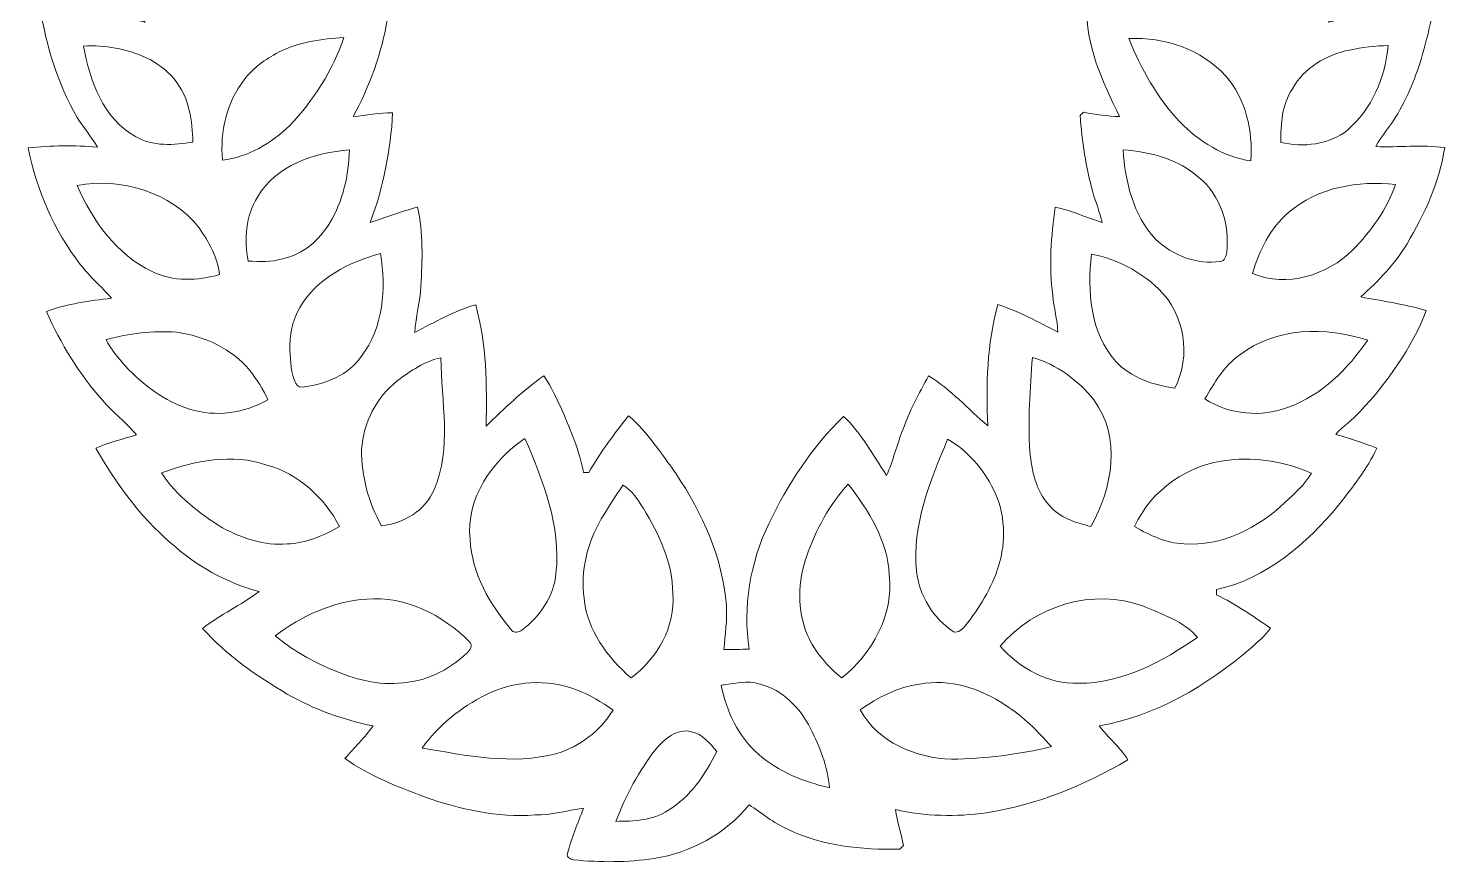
# Model space of a CAD drawing. Header units: centimetres. Extents: x -16.1 to 16.1, y -16.1 to 16.2.
# Drawn here: x -16.13 to 16.13, y -16.12 to 2.89 of the extents above; entities that cross this region are included whole.
import ezdxf

# ---------------------------------------------------------------- set-up
doc = ezdxf.new("R2010")
doc.units = ezdxf.units.CM
doc.header["$MEASUREMENT"] = 0
doc.layers.add('Layer 1', color=7, linetype='Continuous')

msp = doc.modelspace()

# ---------------------------------------------------------------- linework, layer by layer
at = {"layer": 'Layer 1', "color": 8, "lineweight": 9}
for points, knots in [([(-2.08614, 15.41083), (-1.51076, 15.86803), (-0.77522, 16.10439), (-0.0425, 16.08992), (-0.0425, 16.08992), (1.13683, 16.15483), (2.31758, 15.50749), (2.91272, 14.49008), (2.91272, 14.49008), (2.99033, 14.37048), (3.04677, 14.23537), (3.14767, 14.13201), (3.14767, 14.13201), (3.26691, 14.32498), (3.34699, 14.53876), (3.4627, 14.7342), (3.4627, 14.7342), (3.88286, 14.54652), (4.20953, 14.20397), (4.52738, 13.87977), (4.52738, 13.87977), (4.89145, 13.51817), (5.15674, 13.07614), (5.47424, 12.67574), (5.47424, 12.67574), (5.67567, 13.05004), (5.8884, 13.41798), (6.11347, 13.77888), (6.11347, 13.77888), (6.77846, 13.30862), (7.2854, 12.63199), (7.63394, 11.90174), (7.63394, 11.90174), (7.67028, 11.83472), (7.7172, 11.77474), (7.76482, 11.71548), (7.76482, 11.71548), (7.895, 12.00934), (8.02553, 12.30462), (8.1931, 12.57978), (8.1931, 12.57978), (8.85138, 12.1434), (9.39289, 11.53415), (9.79365, 10.85576), (9.79365, 10.85576), (10.02048, 10.48287), (10.14396, 10.05813), (10.20111, 9.62774), (10.20111, 9.62774), (10.23815, 9.63091), (10.27554, 9.63409), (10.31294, 9.63726), (10.31294, 9.63726), (10.57858, 10.08882), (10.88655, 10.5305), (11.30177, 10.85717), (11.30177, 10.85717), (12.03132, 9.95688), (12.67866, 8.88197), (12.69207, 7.68817), (12.69207, 7.68817), (12.71782, 7.36926), (12.60176, 7.06551), (12.55378, 6.75472), (12.55378, 6.75472), (13.00357, 7.11667), (13.48335, 7.44334), (13.99946, 7.7044), (13.99946, 7.7044), (14.30321, 7.00131), (14.41116, 6.22626), (14.42245, 5.46531), (14.42245, 5.46531), (14.44114, 4.87124), (14.30144, 4.27328), (14.01993, 3.75011), (14.01993, 3.75011), (13.87564, 3.48306), (13.6608, 3.26751), (13.48159, 3.0255), (13.48159, 3.0255), (13.77298, 3.07983), (14.04321, 3.21353), (14.33778, 3.25446), (14.33778, 3.25446), (14.83661, 3.34159), (15.34355, 3.40262), (15.85049, 3.39521), (15.85049, 3.39521), (15.83955, 3.05443), (15.73936, 2.72388), (15.6554, 2.3958), (15.6554, 2.3958), (15.51817, 1.88956), (15.32309, 1.39849), (15.06309, 0.94235), (15.06309, 0.94235), (14.91175, 0.68235), (14.69902, 0.46151), (14.56144, 0.1934), (14.56144, 0.1934), (15.08355, 0.17894), (15.60848, 0.23574), (16.13024, 0.174), (16.13024, 0.174), (16.0163, -0.61022), (15.67551, -1.34294), (15.27229, -2.01746), (15.27229, -2.01746), (14.9943, -2.48101), (14.61859, -2.87047), (14.21995, -3.23066), (14.21995, -3.23066), (14.71984, -3.31815), (15.22219, -3.40034), (15.71185, -3.53863), (15.71185, -3.53863), (15.376, -4.40188), (14.83131, -5.17552), (14.19737, -5.8465), (14.19737, -5.8465), (14.03227, -6.03595), (13.81179, -6.16718), (13.65233, -6.36121), (13.65233, -6.36121), (13.96595, -6.45752), (14.27957, -6.55382), (14.58508, -6.67447), (14.58508, -6.67447), (14.36635, -7.15108), (14.03016, -7.55924), (13.71442, -7.97411), (13.71442, -7.97411), (12.99158, -8.84547), (12.0673, -9.65262), (10.93241, -9.89534), (10.93241, -9.89534), (10.93171, -9.93555), (10.931, -9.97577), (10.931, -10.01669), (10.931, -10.01669), (11.36668, -10.22448), (11.76426, -10.50211), (12.16185, -10.77446), (12.16185, -10.77446), (12.04049, -10.95155), (11.8701, -11.08561), (11.71382, -11.22954), (11.71382, -11.22954), (10.72392, -12.07621), (9.56117, -12.77788), (8.25942, -12.99731), (8.25942, -12.99731), (8.46615, -13.26683), (8.73531, -13.4852), (8.91417, -13.77695), (8.91417, -13.77695), (7.9204, -14.35797), (6.8342, -14.80247), (5.6919, -14.97886), (5.6919, -14.97886), (5.00222, -15.0787), (4.29808, -15.0593), (3.61827, -14.9076), (3.61827, -14.9076), (3.66978, -15.18277), (3.74563, -15.45264), (3.80242, -15.7271), (3.80242, -15.7271), (3.77561, -15.75321), (3.74915, -15.77967), (3.7227, -15.80648), (3.7227, -15.80648), (2.85169, -15.82659), (1.94752, -15.74227), (1.15694, -15.34857), (1.15694, -15.34857), (0.83944, -15.2117), (0.57274, -14.98909), (0.28876, -14.79754), (0.28876, -14.79754), (-0.2457, -15.4597), (-1.03875, -15.89079), (-1.87624, -16.01991), (-1.87624, -16.01991), (-2.48267, -16.10987), (-3.10214, -16.11657), (-3.71139, -16.04954), (-3.71139, -16.04954), (-3.77665, -16.03755), (-3.88178, -15.99839), (-3.84827, -15.91372), (-3.84827, -15.91372), (-3.76748, -15.5546), (-3.60979, -15.21981), (-3.48667, -14.87479), (-3.48667, -14.87479), (-3.85568, -14.92312), (-4.21586, -15.03848), (-4.59229, -15.03037), (-4.59229, -15.03037), (-5.45164, -15.0974), (-6.30219, -14.89596), (-7.1097, -14.61974), (-7.1097, -14.61974), (-7.73482, -14.38055), (-8.37229, -14.13502), (-8.92086, -13.74414), (-8.92086, -13.74414), (-8.69967, -13.50143), (-8.47319, -13.2626), (-8.27351, -13.0019), (-8.27351, -13.0019), (-8.95896, -12.86184), (-9.62465, -12.62584), (-10.23214, -12.27588), (-10.23214, -12.27588), (-10.93805, -11.8663), (-11.61362, -11.3837), (-12.16537, -10.77869), (-12.16537, -10.77869), (-11.75615, -10.4686), (-11.2873, -10.24741), (-10.87596, -9.94296), (-10.87596, -9.94296), (-11.62456, -9.73517), (-12.3153, -9.35065), (-12.89033, -8.82924), (-12.89033, -8.82924), (-13.58777, -8.22529), (-14.14339, -7.47316), (-14.59424, -6.672), (-14.59424, -6.672), (-14.29156, -6.54959), (-13.97618, -6.46457), (-13.66326, -6.37426), (-13.66326, -6.37426), (-13.90033, -6.08886), (-14.20054, -5.86485), (-14.4429, -5.58439), (-14.4429, -5.58439), (-14.96925, -4.98114), (-15.39611, -4.29358), (-15.71855, -3.56156), (-15.71855, -3.56156), (-15.24441, -3.382), (-14.73571, -3.32238), (-14.23653, -3.25747), (-14.23653, -3.25747), (-14.46477, -2.99324), (-14.735, -2.76746), (-14.94667, -2.48841), (-14.94667, -2.48841), (-15.54004, -1.71301), (-15.94785, -0.79649), (-16.13024, 0.16306), (-16.13024, 0.16306), (-15.60671, 0.22409), (-15.07684, 0.22374), (-14.55156, 0.18353), (-14.55156, 0.18353), (-14.69655, 0.41565), (-14.87717, 0.62415), (-15.01581, 0.86051), (-15.01581, 0.86051), (-15.46913, 1.62815), (-15.7256, 2.49845), (-15.86036, 3.37546), (-15.86036, 3.37546), (-15.41586, 3.42026), (-14.96536, 3.36311), (-14.52616, 3.29361), (-14.52616, 3.29361), (-14.16385, 3.24246), (-13.82378, 3.10311), (-13.46818, 3.02586), (-13.46818, 3.02586), (-13.81072, 3.3938), (-14.11658, 3.81326), (-14.25381, 4.30326), (-14.25381, 4.30326), (-14.44713, 4.97531), (-14.47183, 5.68933), (-14.36035, 6.37795), (-14.36035, 6.37795), (-14.28803, 6.82915), (-14.20407, 7.28812), (-13.9917, 7.69769), (-13.9917, 7.69769), (-13.47876, 7.43593), (-13.00815, 7.10503), (-12.5439, 6.76671), (-12.5439, 6.76671), (-12.64056, 7.19604), (-12.74604, 7.63525), (-12.67443, 8.07763), (-12.67443, 8.07763), (-12.54037, 9.05977), (-12.01826, 9.93677), (-11.42418, 10.71006), (-11.42418, 10.71006), (-11.37197, 10.77497), (-11.26649, 10.88081), (-11.18782, 10.79543), (-11.18782, 10.79543), (-10.83504, 10.43243), (-10.53201, 10.02179), (-10.26601, 9.5914), (-10.26601, 9.5914), (-10.24836, 9.59634), (-10.21344, 9.60622), (-10.19581, 9.61116), (-10.19581, 9.61116), (-10.12348, 10.40773), (-9.70156, 11.12246), (-9.17698, 11.70666), (-9.17698, 11.70666), (-8.87747, 12.03509), (-8.56598, 12.36706), (-8.17121, 12.5819), (-8.17121, 12.5819), (-8.02375, 12.28663), (-7.89216, 11.98253), (-7.72283, 11.6989), (-7.72283, 11.6989), (-7.38628, 12.51946), (-6.8176, 13.23454), (-6.12792, 13.78699), (-6.12792, 13.78699), (-5.88168, 13.4268), (-5.69012, 13.03169), (-5.43965, 12.67503), (-5.43965, 12.67503), (-5.13555, 13.16398), (-4.78631, 13.62718), (-4.37497, 14.03146), (-4.37497, 14.03146), (-4.1065, 14.31439), (-3.8017, 14.57333), (-3.44328, 14.73455), (-3.44328, 14.73455), (-3.3512, 14.53382), (-3.2683, 14.32815), (-3.16317, 14.13377), (-3.16317, 14.13377), (-2.84144, 14.58674), (-2.5631, 15.0965), (-2.08614, 15.41083), (-2.08614, 15.41083), (-2.08614, 15.41083), (-2.08614, 15.41083), (-2.08614, 15.41083)], [0, 0, 0, 0, 0.01123596, 0.01123596, 0.01123596, 0.01123596, 0.02247191, 0.02247191, 0.02247191, 0.02247191, 0.03370787, 0.03370787, 0.03370787, 0.03370787, 0.04494382, 0.04494382, 0.04494382, 0.04494382, 0.05617978, 0.05617978, 0.05617978, 0.05617978, 0.06741573, 0.06741573, 0.06741573, 0.06741573, 0.07865169, 0.07865169, 0.07865169, 0.07865169, 0.08988764, 0.08988764, 0.08988764, 0.08988764, 0.1011236, 0.1011236, 0.1011236, 0.1011236, 0.11235955, 0.11235955, 0.11235955, 0.11235955, 0.12359551, 0.12359551, 0.12359551, 0.12359551, 0.13483146, 0.13483146, 0.13483146, 0.13483146, 0.14606742, 0.14606742, 0.14606742, 0.14606742, 0.15730337, 0.15730337, 0.15730337, 0.15730337, 0.16853933, 0.16853933, 0.16853933, 0.16853933, 0.17977528, 0.17977528, 0.17977528, 0.17977528, 0.19101124, 0.19101124, 0.19101124, 0.19101124, 0.20224719, 0.20224719, 0.20224719, 0.20224719, 0.21348315, 0.21348315, 0.21348315, 0.21348315, 0.2247191, 0.2247191, 0.2247191, 0.2247191, 0.23595506, 0.23595506, 0.23595506, 0.23595506, 0.24719101, 0.24719101, 0.24719101, 0.24719101, 0.25842697, 0.25842697, 0.25842697, 0.25842697, 0.26966292, 0.26966292, 0.26966292, 0.26966292, 0.28089888, 0.28089888, 0.28089888, 0.28089888, 0.29213483, 0.29213483, 0.29213483, 0.29213483, 0.30337079, 0.30337079, 0.30337079, 0.30337079, 0.31460674, 0.31460674, 0.31460674, 0.31460674, 0.3258427, 0.3258427, 0.3258427, 0.3258427, 0.33707865, 0.33707865, 0.33707865, 0.33707865, 0.34831461, 0.34831461, 0.34831461, 0.34831461, 0.35955056, 0.35955056, 0.35955056, 0.35955056, 0.37078652, 0.37078652, 0.37078652, 0.37078652, 0.38202247, 0.38202247, 0.38202247, 0.38202247, 0.39325843, 0.39325843, 0.39325843, 0.39325843, 0.40449438, 0.40449438, 0.40449438, 0.40449438, 0.41573034, 0.41573034, 0.41573034, 0.41573034, 0.42696629, 0.42696629, 0.42696629, 0.42696629, 0.43820225, 0.43820225, 0.43820225, 0.43820225, 0.4494382, 0.4494382, 0.4494382, 0.4494382, 0.46067416, 0.46067416, 0.46067416, 0.46067416, 0.47191011, 0.47191011, 0.47191011, 0.47191011, 0.48314607, 0.48314607, 0.48314607, 0.48314607, 0.49438202, 0.49438202, 0.49438202, 0.49438202, 0.50561798, 0.50561798, 0.50561798, 0.50561798, 0.51685393, 0.51685393, 0.51685393, 0.51685393, 0.52808989, 0.52808989, 0.52808989, 0.52808989, 0.53932584, 0.53932584, 0.53932584, 0.53932584, 0.5505618, 0.5505618, 0.5505618, 0.5505618, 0.56179775, 0.56179775, 0.56179775, 0.56179775, 0.57303371, 0.57303371, 0.57303371, 0.57303371, 0.58426966, 0.58426966, 0.58426966, 0.58426966, 0.59550562, 0.59550562, 0.59550562, 0.59550562, 0.60674157, 0.60674157, 0.60674157, 0.60674157, 0.61797753, 0.61797753, 0.61797753, 0.61797753, 0.62921348, 0.62921348, 0.62921348, 0.62921348, 0.64044944, 0.64044944, 0.64044944, 0.64044944, 0.65168539, 0.65168539, 0.65168539, 0.65168539, 0.66292135, 0.66292135, 0.66292135, 0.66292135, 0.6741573, 0.6741573, 0.6741573, 0.6741573, 0.68539326, 0.68539326, 0.68539326, 0.68539326, 0.69662921, 0.69662921, 0.69662921, 0.69662921, 0.70786517, 0.70786517, 0.70786517, 0.70786517, 0.71910112, 0.71910112, 0.71910112, 0.71910112, 0.73033708, 0.73033708, 0.73033708, 0.73033708, 0.74157303, 0.74157303, 0.74157303, 0.74157303, 0.75280899, 0.75280899, 0.75280899, 0.75280899, 0.76404494, 0.76404494, 0.76404494, 0.76404494, 0.7752809, 0.7752809, 0.7752809, 0.7752809, 0.78651685, 0.78651685, 0.78651685, 0.78651685, 0.79775281, 0.79775281, 0.79775281, 0.79775281, 0.80898876, 0.80898876, 0.80898876, 0.80898876, 0.82022472, 0.82022472, 0.82022472, 0.82022472, 0.83146067, 0.83146067, 0.83146067, 0.83146067, 0.84269663, 0.84269663, 0.84269663, 0.84269663, 0.85393258, 0.85393258, 0.85393258, 0.85393258, 0.86516854, 0.86516854, 0.86516854, 0.86516854, 0.87640449, 0.87640449, 0.87640449, 0.87640449, 0.88764045, 0.88764045, 0.88764045, 0.88764045, 0.8988764, 0.8988764, 0.8988764, 0.8988764, 0.91011236, 0.91011236, 0.91011236, 0.91011236, 0.92134831, 0.92134831, 0.92134831, 0.92134831, 0.93258427, 0.93258427, 0.93258427, 0.93258427, 0.94382022, 0.94382022, 0.94382022, 0.94382022, 0.95505618, 0.95505618, 0.95505618, 0.95505618, 0.96629213, 0.96629213, 0.96629213, 0.96629213, 0.97752809, 0.97752809, 0.97752809, 0.97752809, 1, 1, 1, 1]), ([(-1.32661, 9.18465), (-1.91575, 9.03331), (-2.52782, 9.06083), (-3.12966, 9.08693), (-3.12966, 9.08693), (-2.97514, 8.85868), (-2.78817, 8.6516), (-2.65905, 8.40678), (-2.65905, 8.40678), (-3.13707, 8.20358), (-3.63237, 8.03424), (-4.14531, 7.94428), (-4.14531, 7.94428), (-4.64979, 7.85715), (-5.16307, 7.91077), (-5.67037, 7.94005), (-5.67037, 7.94005), (-5.37721, 7.55834), (-5.0403, 7.19957), (-4.85017, 6.75048), (-4.85017, 6.75048), (-5.45447, 6.52224), (-6.087, 6.38077), (-6.72799, 6.30634), (-6.72799, 6.30634), (-6.56748, 6.14335), (-6.40203, 5.98425), (-6.26127, 5.80328), (-6.26127, 5.80328), (-6.88745, 5.37148), (-7.57078, 5.02716), (-8.29327, 4.78869), (-8.29327, 4.78869), (-7.97083, 4.60489), (-7.60324, 4.51352), (-7.29173, 4.30679), (-7.29173, 4.30679), (-7.49035, 4.02245), (-7.74294, 3.7801), (-7.94261, 3.49752), (-7.94261, 3.49752), (-7.96589, 3.36981), (-7.9232, 3.23717), (-7.95143, 3.1077), (-7.95143, 3.1077), (-8.07913, 2.327), (-8.3543, 1.57347), (-8.73036, 0.87885), (-8.73036, 0.87885), (-8.4305, 0.90143), (-8.13417, 0.96669), (-7.83289, 0.9674), (-7.83289, 0.9674), (-7.87382, 0.11332), (-8.04456, -0.73052), (-8.34195, -1.53203), (-8.34195, -1.53203), (-7.98353, -1.41773), (-7.63216, -1.28191), (-7.26845, -1.18419), (-7.26845, -1.18419), (-7.12628, -1.77298), (-7.15874, -2.38611), (-7.18907, -2.98548), (-7.18907, -2.98548), (-7.21095, -3.33896), (-7.30302, -3.68362), (-7.32913, -4.03676), (-7.32913, -4.03676), (-6.87651, -3.80569), (-6.42919, -3.55169), (-5.93918, -3.40705), (-5.93918, -3.40705), (-5.69612, -4.30769), (-5.67777, -5.24431), (-5.70494, -6.17106), (-5.70494, -6.17106), (-5.28372, -5.76925), (-4.86568, -5.36073), (-4.38731, -5.02559), (-4.38731, -5.02559), (-4.2148, -5.27677), (-4.09063, -5.55582), (-3.96539, -5.83239), (-3.96539, -5.83239), (-3.76854, -6.28501), (-3.57734, -6.74574), (-3.48244, -7.23222), (-3.48244, -7.23222), (-3.44328, -7.23186), (-3.40447, -7.23186), (-3.36496, -7.23222), (-3.36496, -7.23222), (-3.10673, -6.77078), (-2.78253, -6.35239), (-2.45974, -5.9354), (-2.45974, -5.9354), (-2.02864, -6.31358), (-1.70761, -6.79936), (-1.37459, -7.2615), (-1.37459, -7.2615), (-0.77804, -8.15473), (-0.31414, -9.16967), (-0.23053, -10.25235), (-0.23053, -10.25235), (-0.20725, -10.5896), (-0.26087, -10.92721), (-0.28592, -11.26341), (-0.28592, -11.26341), (-0.09436, -11.26729), (0.09579, -11.25565), (0.2877, -11.25212), (0.2877, -11.25212), (0.14094, -10.28233), (0.31239, -9.28185), (0.73431, -8.39991), (0.73431, -8.39991), (1.16541, -7.50209), (1.71856, -6.64484), (2.43894, -5.95234), (2.43894, -5.95234), (2.8471, -6.3344), (3.11168, -6.83675), (3.42036, -7.29642), (3.42036, -7.29642), (3.56536, -6.95881), (3.65426, -6.60145), (3.7862, -6.25926), (3.7862, -6.25926), (3.94071, -5.83063), (4.15344, -5.42635), (4.37533, -5.02947), (4.37533, -5.02947), (4.88439, -5.3311), (5.27245, -5.78935), (5.7233, -6.16471), (5.7233, -6.16471), (5.68202, -5.24079), (5.70636, -4.3024), (5.95084, -3.40528), (5.95084, -3.40528), (6.43168, -3.55733), (6.87441, -3.80004), (7.31997, -4.03217), (7.31997, -4.03217), (7.30939, -3.74959), (7.22613, -3.47584), (7.20461, -3.19432), (7.20461, -3.19432), (7.11007, -2.52651), (7.16757, -1.84847), (7.26106, -1.18384), (7.26106, -1.18384), (7.63006, -1.25898), (7.97049, -1.42796), (8.33138, -1.53168), (8.33138, -1.53168), (8.27494, -1.29885), (8.18392, -1.07554), (8.11654, -0.84623), (8.11654, -0.84623), (7.95497, -0.27473), (7.8756, 0.31617), (7.82409, 0.90672), (7.82409, 0.90672), (7.85055, 0.93), (7.87736, 0.95293), (7.90417, 0.97622), (7.90417, 0.97622), (8.17651, 0.92965), (8.45062, 0.88908), (8.7272, 0.87673), (8.7272, 0.87673), (8.33668, 1.66343), (7.9518, 2.50163), (7.97367, 3.3991), (7.97367, 3.3991), (7.98143, 3.51022), (7.88512, 3.58571), (7.82303, 3.66368), (7.82303, 3.66368), (7.6343, 3.87217), (7.45403, 4.08948), (7.3041, 4.32761), (7.3041, 4.32761), (7.60219, 4.49482), (7.92393, 4.613), (8.24319, 4.73224), (8.24319, 4.73224), (8.2446, 4.75588), (8.24742, 4.8035), (8.24883, 4.82749), (8.24883, 4.82749), (7.52881, 5.01094), (6.88006, 5.39194), (6.2694, 5.80363), (6.2694, 5.80363), (6.39675, 5.99836), (6.59783, 6.12854), (6.73224, 6.31727), (6.73224, 6.31727), (6.08772, 6.39347), (5.43931, 6.50319), (4.84347, 6.77165), (4.84347, 6.77165), (5.07348, 7.19534), (5.38569, 7.56293), (5.66086, 7.95487), (5.66086, 7.95487), (4.64239, 7.80035), (3.56677, 7.95346), (2.6559, 8.44346), (2.6559, 8.44346), (2.80794, 8.65866), (2.97445, 8.86327), (3.11909, 9.08376), (3.11909, 9.08376), (2.3264, 9.02519), (1.52207, 9.0834), (0.76783, 9.34693), (0.76783, 9.34693), (0.43798, 9.49051), (0.0725, 9.41995), (-0.27463, 9.43865), (-0.27463, 9.43865), (-0.64293, 9.44183), (-0.97242, 9.25521), (-1.32661, 9.18465), (-1.32661, 9.18465), (-1.32661, 9.18465), (-1.32661, 9.18465), (-1.32661, 9.18465)], [0, 0, 0, 0, 0.01694915, 0.01694915, 0.01694915, 0.01694915, 0.03389831, 0.03389831, 0.03389831, 0.03389831, 0.05084746, 0.05084746, 0.05084746, 0.05084746, 0.06779661, 0.06779661, 0.06779661, 0.06779661, 0.08474576, 0.08474576, 0.08474576, 0.08474576, 0.10169492, 0.10169492, 0.10169492, 0.10169492, 0.11864407, 0.11864407, 0.11864407, 0.11864407, 0.13559322, 0.13559322, 0.13559322, 0.13559322, 0.15254237, 0.15254237, 0.15254237, 0.15254237, 0.16949153, 0.16949153, 0.16949153, 0.16949153, 0.18644068, 0.18644068, 0.18644068, 0.18644068, 0.20338983, 0.20338983, 0.20338983, 0.20338983, 0.22033898, 0.22033898, 0.22033898, 0.22033898, 0.23728814, 0.23728814, 0.23728814, 0.23728814, 0.25423729, 0.25423729, 0.25423729, 0.25423729, 0.27118644, 0.27118644, 0.27118644, 0.27118644, 0.28813559, 0.28813559, 0.28813559, 0.28813559, 0.30508475, 0.30508475, 0.30508475, 0.30508475, 0.3220339, 0.3220339, 0.3220339, 0.3220339, 0.33898305, 0.33898305, 0.33898305, 0.33898305, 0.3559322, 0.3559322, 0.3559322, 0.3559322, 0.37288136, 0.37288136, 0.37288136, 0.37288136, 0.38983051, 0.38983051, 0.38983051, 0.38983051, 0.40677966, 0.40677966, 0.40677966, 0.40677966, 0.42372881, 0.42372881, 0.42372881, 0.42372881, 0.44067797, 0.44067797, 0.44067797, 0.44067797, 0.45762712, 0.45762712, 0.45762712, 0.45762712, 0.47457627, 0.47457627, 0.47457627, 0.47457627, 0.49152542, 0.49152542, 0.49152542, 0.49152542, 0.50847458, 0.50847458, 0.50847458, 0.50847458, 0.52542373, 0.52542373, 0.52542373, 0.52542373, 0.54237288, 0.54237288, 0.54237288, 0.54237288, 0.55932203, 0.55932203, 0.55932203, 0.55932203, 0.57627119, 0.57627119, 0.57627119, 0.57627119, 0.59322034, 0.59322034, 0.59322034, 0.59322034, 0.61016949, 0.61016949, 0.61016949, 0.61016949, 0.62711864, 0.62711864, 0.62711864, 0.62711864, 0.6440678, 0.6440678, 0.6440678, 0.6440678, 0.66101695, 0.66101695, 0.66101695, 0.66101695, 0.6779661, 0.6779661, 0.6779661, 0.6779661, 0.69491525, 0.69491525, 0.69491525, 0.69491525, 0.71186441, 0.71186441, 0.71186441, 0.71186441, 0.72881356, 0.72881356, 0.72881356, 0.72881356, 0.74576271, 0.74576271, 0.74576271, 0.74576271, 0.76271186, 0.76271186, 0.76271186, 0.76271186, 0.77966102, 0.77966102, 0.77966102, 0.77966102, 0.79661017, 0.79661017, 0.79661017, 0.79661017, 0.81355932, 0.81355932, 0.81355932, 0.81355932, 0.83050847, 0.83050847, 0.83050847, 0.83050847, 0.84745763, 0.84745763, 0.84745763, 0.84745763, 0.86440678, 0.86440678, 0.86440678, 0.86440678, 0.88135593, 0.88135593, 0.88135593, 0.88135593, 0.89830508, 0.89830508, 0.89830508, 0.89830508, 0.91525424, 0.91525424, 0.91525424, 0.91525424, 0.93220339, 0.93220339, 0.93220339, 0.93220339, 0.94915254, 0.94915254, 0.94915254, 0.94915254, 0.96610169, 0.96610169, 0.96610169, 0.96610169, 1, 1, 1, 1]), ([(-10.43392, 2.34323), (-10.72498, 2.17884), (-11.01813, 1.99328), (-11.21181, 1.71352), (-11.21181, 1.71352), (-11.61997, 1.2027), (-11.76214, 0.52713), (-11.71028, -0.11492), (-11.71028, -0.11492), (-11.12291, -0.04402), (-10.59339, 0.2696), (-10.17428, 0.67494), (-10.17428, 0.67494), (-9.63453, 1.24962), (-9.19145, 1.93154), (-8.94344, 2.6826), (-8.94344, 2.6826), (-9.45144, 2.64203), (-9.97425, 2.57924), (-10.43392, 2.34323), (-10.43392, 2.34323), (-10.43392, 2.34323), (-10.43392, 2.34323), (-10.43392, 2.34323)], [0, 0, 0, 0, 0.14285714, 0.14285714, 0.14285714, 0.14285714, 0.28571429, 0.28571429, 0.28571429, 0.28571429, 0.42857143, 0.42857143, 0.42857143, 0.42857143, 0.57142857, 0.57142857, 0.57142857, 0.57142857, 0.71428571, 0.71428571, 0.71428571, 0.71428571, 1, 1, 1, 1]), ([(8.93605, 2.65509), (9.21862, 1.96646), (9.58092, 1.29619), (10.10162, 0.75714), (10.10162, 0.75714), (10.5373, 0.30982), (11.09116, -0.04225), (11.71876, -0.13186), (11.71876, -0.13186), (11.75827, 0.55147), (11.60693, 1.27643), (11.14549, 1.80207), (11.14549, 1.80207), (10.59445, 2.40991), (9.74391, 2.69425), (8.93605, 2.65509), (8.93605, 2.65509), (8.93605, 2.65509), (8.93605, 2.65509), (8.93605, 2.65509)], [0, 0, 0, 0, 0.16666667, 0.16666667, 0.16666667, 0.16666667, 0.33333333, 0.33333333, 0.33333333, 0.33333333, 0.5, 0.5, 0.5, 0.5, 0.66666667, 0.66666667, 0.66666667, 0.66666667, 1, 1, 1, 1]), ([(-14.87188, 2.48187), (-14.72442, 1.70012), (-14.43161, 0.83334), (-13.68796, 0.42694), (-13.68796, 0.42694), (-13.29743, 0.19023), (-12.81271, 0.22551), (-12.3795, 0.29818), (-12.3795, 0.29818), (-12.3975, 0.53983), (-12.39926, 0.78466), (-12.46452, 1.01996), (-12.46452, 1.01996), (-12.56753, 1.55125), (-12.96088, 1.99751), (-13.44736, 2.22011), (-13.44736, 2.22011), (-13.89151, 2.41908), (-14.3854, 2.51786), (-14.87188, 2.48187), (-14.87188, 2.48187), (-14.87188, 2.48187), (-14.87188, 2.48187), (-14.87188, 2.48187)], [0, 0, 0, 0, 0.14285714, 0.14285714, 0.14285714, 0.14285714, 0.28571429, 0.28571429, 0.28571429, 0.28571429, 0.42857143, 0.42857143, 0.42857143, 0.42857143, 0.57142857, 0.57142857, 0.57142857, 0.57142857, 0.71428571, 0.71428571, 0.71428571, 0.71428571, 1, 1, 1, 1]), ([(13.9656, 2.39474), (13.4382, 2.28961), (12.92667, 1.99116), (12.66138, 1.51103), (12.66138, 1.51103), (12.42114, 1.1519), (12.39962, 0.70881), (12.39468, 0.29112), (12.39468, 0.29112), (12.90832, 0.17047), (13.49605, 0.23609), (13.91833, 0.57158), (13.91833, 0.57158), (14.47042, 1.05277), (14.78157, 1.77738), (14.84401, 2.49845), (14.84401, 2.49845), (14.54909, 2.48646), (14.25382, 2.45894), (13.9656, 2.39474), (13.9656, 2.39474), (13.9656, 2.39474), (13.9656, 2.39474), (13.9656, 2.39474)], [0, 0, 0, 0, 0.14285714, 0.14285714, 0.14285714, 0.14285714, 0.28571429, 0.28571429, 0.28571429, 0.28571429, 0.42857143, 0.42857143, 0.42857143, 0.42857143, 0.57142857, 0.57142857, 0.57142857, 0.57142857, 0.71428571, 0.71428571, 0.71428571, 0.71428571, 1, 1, 1, 1]), ([(-10.90807, -0.95489), (-11.17583, -1.38669), (-11.22204, -1.92115), (-11.12185, -2.41151), (-11.12185, -2.41151), (-10.86185, -2.42421), (-10.59586, -2.43938), (-10.34362, -2.36177), (-10.34362, -2.36177), (-9.88289, -2.27004), (-9.5033, -1.93491), (-9.26094, -1.54438), (-9.26094, -1.54438), (-8.96849, -1.04238), (-8.82738, -0.45853), (-8.81679, 0.12038), (-8.81679, 0.12038), (-9.61089, 0.05899), (-10.48861, -0.2257), (-10.90807, -0.95489), (-10.90807, -0.95489), (-10.90807, -0.95489), (-10.90807, -0.95489), (-10.90807, -0.95489)], [0, 0, 0, 0, 0.14285714, 0.14285714, 0.14285714, 0.14285714, 0.28571429, 0.28571429, 0.28571429, 0.28571429, 0.42857143, 0.42857143, 0.42857143, 0.42857143, 0.57142857, 0.57142857, 0.57142857, 0.57142857, 0.71428571, 0.71428571, 0.71428571, 0.71428571, 1, 1, 1, 1]), ([(8.80869, 0.12285), (8.85208, -0.60634), (9.03235, -1.36834), (9.54635, -1.91515), (9.54635, -1.91515), (9.92982, -2.28627), (10.4865, -2.49829), (11.02131, -2.42244), (11.02131, -2.42244), (11.12644, -2.41433), (11.14831, -2.29791), (11.16666, -2.21466), (11.16666, -2.21466), (11.2358, -1.58989), (11.03013, -0.91256), (10.53131, -0.50721), (10.53131, -0.50721), (10.05894, -0.08706), (9.42323, 0.07275), (8.80869, 0.12285), (8.80869, 0.12285), (8.80869, 0.12285), (8.80869, 0.12285), (8.80869, 0.12285)], [0, 0, 0, 0, 0.14285714, 0.14285714, 0.14285714, 0.14285714, 0.28571429, 0.28571429, 0.28571429, 0.28571429, 0.42857143, 0.42857143, 0.42857143, 0.42857143, 0.57142857, 0.57142857, 0.57142857, 0.57142857, 0.71428571, 0.71428571, 0.71428571, 0.71428571, 1, 1, 1, 1]), ([(-15.01863, -0.68995), (-14.66586, -1.49323), (-14.12575, -2.2711), (-13.30766, -2.65034), (-13.30766, -2.65034), (-12.83459, -2.89129), (-12.27438, -2.85883), (-11.77484, -2.7216), (-11.77484, -2.7216), (-11.81965, -2.3279), (-12.01896, -1.97336), (-12.24263, -1.6548), (-12.24263, -1.6548), (-12.88292, -0.83636), (-14.0171, -0.50898), (-15.01863, -0.68995), (-15.01863, -0.68995), (-15.01863, -0.68995), (-15.01863, -0.68995), (-15.01863, -0.68995)], [0, 0, 0, 0, 0.16666667, 0.16666667, 0.16666667, 0.16666667, 0.33333333, 0.33333333, 0.33333333, 0.33333333, 0.5, 0.5, 0.5, 0.5, 0.66666667, 0.66666667, 0.66666667, 0.66666667, 1, 1, 1, 1]), ([(12.57812, -1.29885), (12.16361, -1.66115), (11.89973, -2.16668), (11.7565, -2.69302), (11.7565, -2.69302), (12.5312, -3.03381), (13.45725, -2.73077), (14.03756, -2.15857), (14.03756, -2.15857), (14.4482, -1.72994), (14.82038, -1.23958), (15.00806, -0.66984), (15.00806, -0.66984), (14.15998, -0.57107), (13.24664, -0.73899), (12.57812, -1.29885), (12.57812, -1.29885), (12.57812, -1.29885), (12.57812, -1.29885), (12.57812, -1.29885)], [0, 0, 0, 0, 0.16666667, 0.16666667, 0.16666667, 0.16666667, 0.33333333, 0.33333333, 0.33333333, 0.33333333, 0.5, 0.5, 0.5, 0.5, 0.66666667, 0.66666667, 0.66666667, 0.66666667, 1, 1, 1, 1]), ([(-9.94321, -3.47125), (-10.11642, -3.76441), (-10.18486, -4.10907), (-10.17076, -4.44774), (-10.17076, -4.44774), (-10.16123, -4.70068), (-10.15135, -4.9695), (-10.03564, -5.20057), (-10.03564, -5.20057), (-10.00459, -5.27889), (-9.91111, -5.29159), (-9.83773, -5.27889), (-9.83773, -5.27889), (-9.34772, -5.21362), (-8.83831, -5.00442), (-8.54621, -4.58709), (-8.54621, -4.58709), (-8.04174, -3.92739), (-7.97436, -3.03451), (-8.10735, -2.24147), (-8.10735, -2.24147), (-8.8242, -2.4362), (-9.56539, -2.80097), (-9.94321, -3.47125), (-9.94321, -3.47125), (-9.94321, -3.47125), (-9.94321, -3.47125), (-9.94321, -3.47125)], [0, 0, 0, 0, 0.125, 0.125, 0.125, 0.125, 0.25, 0.25, 0.25, 0.25, 0.375, 0.375, 0.375, 0.375, 0.5, 0.5, 0.5, 0.5, 0.625, 0.625, 0.625, 0.625, 0.75, 0.75, 0.75, 0.75, 1, 1, 1, 1]), ([(8.08726, -2.25876), (7.98778, -3.0899), (8.0541, -4.03958), (8.63618, -4.69469), (8.63618, -4.69469), (8.98155, -5.0711), (9.49096, -5.24008), (9.98521, -5.3057), (9.98521, -5.3057), (10.35915, -4.57897), (10.2131, -3.61025), (9.61338, -3.04721), (9.61338, -3.04721), (9.19534, -2.64822), (8.65911, -2.35824), (8.08726, -2.25876), (8.08726, -2.25876), (8.08726, -2.25876), (8.08726, -2.25876), (8.08726, -2.25876)], [0, 0, 0, 0, 0.16666667, 0.16666667, 0.16666667, 0.16666667, 0.33333333, 0.33333333, 0.33333333, 0.33333333, 0.5, 0.5, 0.5, 0.5, 0.66666667, 0.66666667, 0.66666667, 0.66666667, 1, 1, 1, 1]), ([(-14.36, -4.20185), (-14.24887, -4.42869), (-14.07883, -4.61919), (-13.91585, -4.80969), (-13.91585, -4.80969), (-13.50875, -5.23444), (-13.02615, -5.61156), (-12.45641, -5.78442), (-12.45641, -5.78442), (-11.86833, -5.97456), (-11.20475, -5.87861), (-10.67276, -5.57204), (-10.67276, -5.57204), (-10.78036, -5.33321), (-10.92818, -5.11484), (-11.08234, -4.90459), (-11.08234, -4.90459), (-11.49791, -4.4107), (-12.11951, -4.1186), (-12.75239, -4.03429), (-12.75239, -4.03429), (-13.2932, -3.99724), (-13.83824, -4.05651), (-14.36, -4.20185), (-14.36, -4.20185), (-14.36, -4.20185), (-14.36, -4.20185), (-14.36, -4.20185)], [0, 0, 0, 0, 0.125, 0.125, 0.125, 0.125, 0.25, 0.25, 0.25, 0.25, 0.375, 0.375, 0.375, 0.375, 0.5, 0.5, 0.5, 0.5, 0.625, 0.625, 0.625, 0.625, 0.75, 0.75, 0.75, 0.75, 1, 1, 1, 1]), ([(11.45735, -4.55322), (11.10175, -4.80264), (10.88655, -5.18752), (10.66889, -5.55264), (10.66889, -5.55264), (11.22381, -5.91635), (11.96006, -5.98021), (12.57636, -5.73856), (12.57636, -5.73856), (13.33801, -5.46797), (13.92468, -4.86472), (14.37694, -4.21561), (14.37694, -4.21561), (13.42479, -3.89811), (12.27826, -3.92104), (11.45735, -4.55322), (11.45735, -4.55322), (11.45735, -4.55322), (11.45735, -4.55322), (11.45735, -4.55322)], [0, 0, 0, 0, 0.16666667, 0.16666667, 0.16666667, 0.16666667, 0.33333333, 0.33333333, 0.33333333, 0.33333333, 0.5, 0.5, 0.5, 0.5, 0.66666667, 0.66666667, 0.66666667, 0.66666667, 1, 1, 1, 1]), ([(-7.71824, -5.13319), (-8.20049, -5.51031), (-8.50071, -6.09627), (-8.53951, -6.70517), (-8.53951, -6.70517), (-8.5448, -7.31336), (-8.38076, -7.91872), (-8.08231, -8.44754), (-8.08231, -8.44754), (-7.58242, -8.3798), (-7.08994, -8.10287), (-6.88674, -7.62133), (-6.88674, -7.62133), (-6.4754, -6.66742), (-6.73011, -5.61367), (-6.73329, -4.61496), (-6.73329, -4.61496), (-7.10017, -4.69433), (-7.42155, -4.9127), (-7.71824, -5.13319), (-7.71824, -5.13319), (-7.71824, -5.13319), (-7.71824, -5.13319), (-7.71824, -5.13319)], [0, 0, 0, 0, 0.14285714, 0.14285714, 0.14285714, 0.14285714, 0.28571429, 0.28571429, 0.28571429, 0.28571429, 0.42857143, 0.42857143, 0.42857143, 0.42857143, 0.57142857, 0.57142857, 0.57142857, 0.57142857, 0.71428571, 0.71428571, 0.71428571, 0.71428571, 1, 1, 1, 1]), ([(6.73895, -4.60755), (6.69167, -5.32087), (6.631, -6.03736), (6.68215, -6.75279), (6.68215, -6.75279), (6.72554, -7.18459), (6.8155, -7.64461), (7.12206, -7.97305), (7.12206, -7.97305), (7.35348, -8.26162), (7.7239, -8.3731), (8.06856, -8.45635), (8.06856, -8.45635), (8.5681, -7.60087), (8.76777, -6.41624), (8.13983, -5.57698), (8.13983, -5.57698), (7.78211, -5.12684), (7.29386, -4.76983), (6.73895, -4.60755), (6.73895, -4.60755), (6.73895, -4.60755), (6.73895, -4.60755), (6.73895, -4.60755)], [0, 0, 0, 0, 0.14285714, 0.14285714, 0.14285714, 0.14285714, 0.28571429, 0.28571429, 0.28571429, 0.28571429, 0.42857143, 0.42857143, 0.42857143, 0.42857143, 0.57142857, 0.57142857, 0.57142857, 0.57142857, 0.71428571, 0.71428571, 0.71428571, 0.71428571, 1, 1, 1, 1]), ([(-6.06865, -8.75092), (-6.02914, -9.53233), (-5.61745, -10.24776), (-5.11368, -10.8249), (-5.11368, -10.8249), (-5.059, -10.89864), (-4.95176, -10.86442), (-4.88968, -10.81856), (-4.88968, -10.81856), (-4.47869, -10.50882), (-4.15589, -10.04703), (-4.11144, -9.52315), (-4.11144, -9.52315), (-3.99397, -8.44895), (-4.40038, -7.42272), (-4.81911, -6.45716), (-4.81911, -6.45716), (-5.56877, -6.95246), (-6.16284, -7.81924), (-6.06865, -8.75092), (-6.06865, -8.75092), (-6.06865, -8.75092), (-6.06865, -8.75092), (-6.06865, -8.75092)], [0, 0, 0, 0, 0.14285714, 0.14285714, 0.14285714, 0.14285714, 0.28571429, 0.28571429, 0.28571429, 0.28571429, 0.42857143, 0.42857143, 0.42857143, 0.42857143, 0.57142857, 0.57142857, 0.57142857, 0.57142857, 0.71428571, 0.71428571, 0.71428571, 0.71428571, 1, 1, 1, 1]), ([(4.8096, -6.46951), (4.40814, -7.4206), (3.9961, -8.4239), (4.10123, -9.47729), (4.10123, -9.47729), (4.16155, -10.03539), (4.47623, -10.54903), (4.94578, -10.85595), (4.94578, -10.85595), (5.06854, -10.89511), (5.14051, -10.79562), (5.20789, -10.72084), (5.20789, -10.72084), (5.53315, -10.31514), (5.80973, -9.86182), (5.96848, -9.3644), (5.96848, -9.3644), (6.14451, -8.79502), (6.12335, -8.15367), (5.85559, -7.61639), (5.85559, -7.61639), (5.61605, -7.15143), (5.26963, -6.72986), (4.8096, -6.46951), (4.8096, -6.46951), (4.8096, -6.46951), (4.8096, -6.46951), (4.8096, -6.46951)], [0, 0, 0, 0, 0.125, 0.125, 0.125, 0.125, 0.25, 0.25, 0.25, 0.25, 0.375, 0.375, 0.375, 0.375, 0.5, 0.5, 0.5, 0.5, 0.625, 0.625, 0.625, 0.625, 0.75, 0.75, 0.75, 0.75, 1, 1, 1, 1]), ([(-13.09952, -7.23962), (-12.75133, -7.76667), (-12.23486, -8.15861), (-11.70605, -8.49093), (-11.70605, -8.49093), (-11.2552, -8.72094), (-10.7532, -8.91144), (-10.23814, -8.85394), (-10.23814, -8.85394), (-9.80845, -8.84335), (-9.40558, -8.67225), (-9.04151, -8.45635), (-9.04151, -8.45635), (-9.38441, -7.80477), (-9.97744, -7.25691), (-10.6957, -7.0583), (-10.6957, -7.0583), (-11.48133, -6.78983), (-12.34317, -6.95775), (-13.09952, -7.23962), (-13.09952, -7.23962), (-13.09952, -7.23962), (-13.09952, -7.23962), (-13.09952, -7.23962)], [0, 0, 0, 0, 0.14285714, 0.14285714, 0.14285714, 0.14285714, 0.28571429, 0.28571429, 0.28571429, 0.28571429, 0.42857143, 0.42857143, 0.42857143, 0.42857143, 0.57142857, 0.57142857, 0.57142857, 0.57142857, 0.71428571, 0.71428571, 0.71428571, 0.71428571, 1, 1, 1, 1]), ([(11.21252, -6.94858), (10.30376, -7.03325), (9.43805, -7.62168), (9.06834, -8.46235), (9.06834, -8.46235), (9.41335, -8.65814), (9.78377, -8.83806), (10.18805, -8.85464), (10.18805, -8.85464), (11.05448, -8.92096), (11.87327, -8.48952), (12.49134, -7.91519), (12.49134, -7.91519), (12.70689, -7.706), (12.94713, -7.50774), (13.0953, -7.24209), (13.0953, -7.24209), (12.50616, -6.99621), (11.8507, -6.86356), (11.21252, -6.94858), (11.21252, -6.94858), (11.21252, -6.94858), (11.21252, -6.94858), (11.21252, -6.94858)], [0, 0, 0, 0, 0.14285714, 0.14285714, 0.14285714, 0.14285714, 0.28571429, 0.28571429, 0.28571429, 0.28571429, 0.42857143, 0.42857143, 0.42857143, 0.42857143, 0.57142857, 0.57142857, 0.57142857, 0.57142857, 0.71428571, 0.71428571, 0.71428571, 0.71428571, 1, 1, 1, 1]), ([(-2.58885, -7.52114), (-2.75536, -7.77444), (-2.92681, -8.02526), (-3.07992, -8.28737), (-3.07992, -8.28737), (-3.39601, -8.82783), (-3.55829, -9.46742), (-3.47221, -10.09324), (-3.47221, -10.09324), (-3.40412, -10.82102), (-2.93634, -11.44121), (-2.40259, -11.90934), (-2.40259, -11.90934), (-1.81415, -11.46343), (-1.38412, -10.74341), (-1.45079, -9.98565), (-1.45079, -9.98565), (-1.45255, -9.28362), (-1.76088, -8.63098), (-2.12142, -8.04572), (-2.12142, -8.04572), (-2.24983, -7.85169), (-2.37084, -7.62768), (-2.58885, -7.52114), (-2.58885, -7.52114), (-2.58885, -7.52114), (-2.58885, -7.52114), (-2.58885, -7.52114)], [0, 0, 0, 0, 0.125, 0.125, 0.125, 0.125, 0.25, 0.25, 0.25, 0.25, 0.375, 0.375, 0.375, 0.375, 0.5, 0.5, 0.5, 0.5, 0.625, 0.625, 0.625, 0.625, 0.75, 0.75, 0.75, 0.75, 1, 1, 1, 1]), ([(1.60003, -9.12804), (1.3933, -9.7066), (1.37567, -10.36524), (1.61767, -10.93603), (1.61767, -10.93603), (1.79124, -11.31915), (2.07064, -11.64794), (2.39801, -11.90934), (2.39801, -11.90934), (3.09228, -11.35442), (3.58335, -10.47248), (3.47998, -9.56372), (3.47998, -9.56372), (3.44823, -8.78162), (3.00268, -8.09723), (2.54653, -7.49115), (2.54653, -7.49115), (2.12003, -7.96106), (1.80641, -8.52973), (1.60003, -9.12804), (1.60003, -9.12804), (1.60003, -9.12804), (1.60003, -9.12804), (1.60003, -9.12804)], [0, 0, 0, 0, 0.14285714, 0.14285714, 0.14285714, 0.14285714, 0.28571429, 0.28571429, 0.28571429, 0.28571429, 0.42857143, 0.42857143, 0.42857143, 0.42857143, 0.57142857, 0.57142857, 0.57142857, 0.57142857, 0.71428571, 0.71428571, 0.71428571, 0.71428571, 1, 1, 1, 1]), ([(6.00623, -11.18439), (6.45284, -11.69203), (7.10019, -12.05292), (7.78952, -12.03105), (7.78952, -12.03105), (8.7907, -12.03599), (9.70193, -11.53857), (10.50238, -10.98401), (10.50238, -10.98401), (10.18417, -10.62276), (9.70369, -10.45308), (9.26836, -10.27598), (9.26836, -10.27598), (8.12748, -9.84489), (6.77987, -10.2654), (6.00623, -11.18439), (6.00623, -11.18439), (6.00623, -11.18439), (6.00623, -11.18439), (6.00623, -11.18439)], [0, 0, 0, 0, 0.16666667, 0.16666667, 0.16666667, 0.16666667, 0.33333333, 0.33333333, 0.33333333, 0.33333333, 0.5, 0.5, 0.5, 0.5, 0.66666667, 0.66666667, 0.66666667, 0.66666667, 1, 1, 1, 1]), ([(-8.42203, -10.11265), (-9.1865, -10.1578), (-9.90124, -10.49647), (-10.50731, -10.94873), (-10.50731, -10.94873), (-10.14994, -11.24859), (-9.74036, -11.48425), (-9.31598, -11.67545), (-9.31598, -11.67545), (-8.80903, -11.89876), (-8.25975, -12.07691), (-7.69813, -12.02576), (-7.69813, -12.02576), (-7.11358, -12.01094), (-6.55019, -11.74072), (-6.13639, -11.33502), (-6.13639, -11.33502), (-6.069, -11.2747), (-5.99316, -11.16463), (-6.08241, -11.08808), (-6.08241, -11.08808), (-6.68672, -10.47072), (-7.54115, -10.04103), (-8.42203, -10.11265), (-8.42203, -10.11265), (-8.42203, -10.11265), (-8.42203, -10.11265), (-8.42203, -10.11265)], [0, 0, 0, 0, 0.125, 0.125, 0.125, 0.125, 0.25, 0.25, 0.25, 0.25, 0.375, 0.375, 0.375, 0.375, 0.5, 0.5, 0.5, 0.5, 0.625, 0.625, 0.625, 0.625, 0.75, 0.75, 0.75, 0.75, 1, 1, 1, 1]), ([(-5.71058, -12.29034), (-6.27714, -12.57821), (-6.78832, -12.98779), (-7.16085, -13.50531), (-7.16085, -13.50531), (-6.15332, -13.67429), (-5.10486, -13.9043), (-4.09451, -13.62702), (-4.09451, -13.62702), (-3.56075, -13.47286), (-3.10391, -13.11232), (-2.80969, -12.64312), (-2.80969, -12.64312), (-3.07004, -12.45791), (-3.34485, -12.28929), (-3.64613, -12.17922), (-3.64613, -12.17922), (-4.31005, -11.92169), (-5.07558, -11.97531), (-5.71058, -12.29034), (-5.71058, -12.29034), (-5.71058, -12.29034), (-5.71058, -12.29034), (-5.71058, -12.29034)], [0, 0, 0, 0, 0.14285714, 0.14285714, 0.14285714, 0.14285714, 0.28571429, 0.28571429, 0.28571429, 0.28571429, 0.42857143, 0.42857143, 0.42857143, 0.42857143, 0.57142857, 0.57142857, 0.57142857, 0.57142857, 0.71428571, 0.71428571, 0.71428571, 0.71428571, 1, 1, 1, 1]), ([(4.17143, -12.04799), (3.67472, -12.11642), (3.22246, -12.3489), (2.81888, -12.63677), (2.81888, -12.63677), (3.2221, -13.37231), (4.08676, -13.73532), (4.89603, -13.75896), (4.89603, -13.75896), (5.6605, -13.74732), (6.4285, -13.65489), (7.1711, -13.47286), (7.1711, -13.47286), (6.86524, -13.1162), (6.52375, -12.786), (6.12723, -12.53129), (6.12723, -12.53129), (5.56208, -12.14606), (4.85617, -11.92028), (4.17143, -12.04799), (4.17143, -12.04799), (4.17143, -12.04799), (4.17143, -12.04799), (4.17143, -12.04799)], [0, 0, 0, 0, 0.14285714, 0.14285714, 0.14285714, 0.14285714, 0.28571429, 0.28571429, 0.28571429, 0.28571429, 0.42857143, 0.42857143, 0.42857143, 0.42857143, 0.57142857, 0.57142857, 0.57142857, 0.57142857, 0.71428571, 0.71428571, 0.71428571, 0.71428571, 1, 1, 1, 1]), ([(-0.35118, -12.0755), (-0.22877, -12.66252), (0.03934, -13.24284), (0.49795, -13.64395), (0.49795, -13.64395), (0.95339, -14.04541), (1.53195, -14.27754), (2.11826, -14.40948), (2.11826, -14.40948), (2.08016, -13.93252), (1.9013, -13.4785), (1.68399, -13.05658), (1.68399, -13.05658), (1.44904, -12.59126), (1.05287, -12.18275), (0.5357, -12.0501), (0.5357, -12.0501), (0.24466, -11.95168), (-0.05838, -12.0367), (-0.35118, -12.0755), (-0.35118, -12.0755), (-0.35118, -12.0755), (-0.35118, -12.0755), (-0.35118, -12.0755)], [0, 0, 0, 0, 0.14285714, 0.14285714, 0.14285714, 0.14285714, 0.28571429, 0.28571429, 0.28571429, 0.28571429, 0.42857143, 0.42857143, 0.42857143, 0.42857143, 0.57142857, 0.57142857, 0.57142857, 0.57142857, 0.71428571, 0.71428571, 0.71428571, 0.71428571, 1, 1, 1, 1]), ([(-1.83073, -13.52365), (-2.21985, -14.02037), (-2.52182, -14.58587), (-2.74549, -15.17536), (-2.74549, -15.17536), (-2.34191, -15.17219), (-1.90729, -15.15666), (-1.5605, -14.92489), (-1.5605, -14.92489), (-1.04404, -14.62467), (-0.71384, -14.10539), (-0.44925, -13.58574), (-0.44925, -13.58574), (-0.608, -13.39771), (-0.77381, -13.18252), (-1.03063, -13.13242), (-1.03063, -13.13242), (-1.35307, -13.04952), (-1.63424, -13.30105), (-1.83073, -13.52365)], [0, 0, 0, 0, 0.16666667, 0.16666667, 0.16666667, 0.16666667, 0.33333333, 0.33333333, 0.33333333, 0.33333333, 0.5, 0.5, 0.5, 0.5, 0.66666667, 0.66666667, 0.66666667, 0.66666667, 1, 1, 1, 1])]:
    msp.add_open_spline(points, degree=3, knots=knots, dxfattribs=at)

doc.saveas('drawing.dxf')
